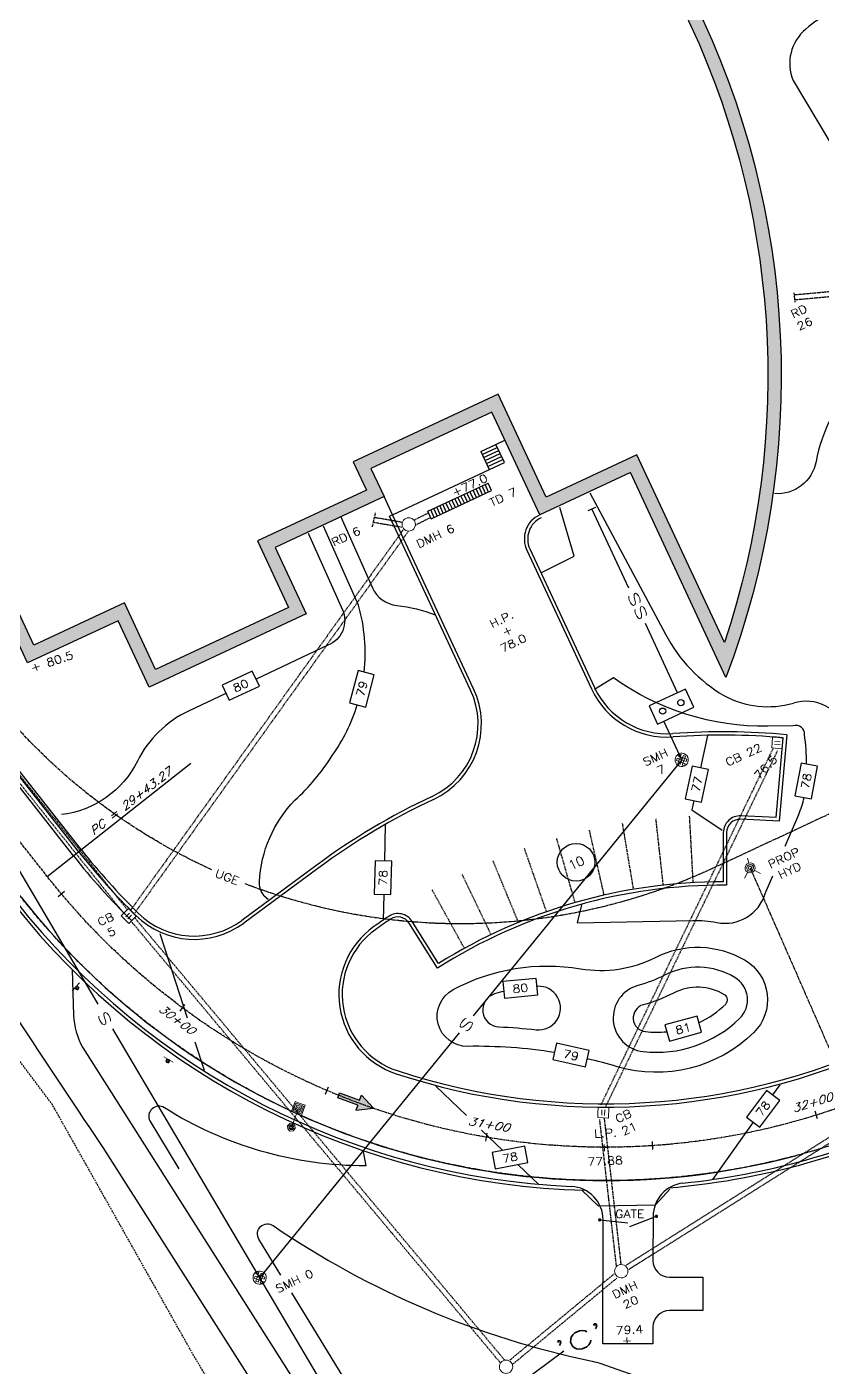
# Model space of a CAD drawing. Header units: feet. Extents: x 1024297 to 1030998, y 90489 to 94481.
# Drawn here: x 1025560.9 to 1025799.4, y 90834.5 to 91236.4 of the extents above; entities that cross this region are included whole.
import ezdxf
from ezdxf.enums import TextEntityAlignment as Align

# ---------------------------------------------------------------- set-up
doc = ezdxf.new("R2010")
doc.units = ezdxf.units.FT
doc.header["$MEASUREMENT"] = 0
for name, pattern in [('CENTER2', [1.125, 0.75, -0.125, 0.125, -0.125]), ('DASHED', [0.75, 0.5, -0.25]), ('HIDDEN', [0.375, 0.25, -0.125]), ('UTILITY', [1.08, 0.9, -0.06, 0, -0.06, 0, -0.06]), ('WATER', [1.14, 0.9, -0.06, 0, -0.06, 0, -0.06, 0, -0.06])]:
    doc.linetypes.add(name, pattern=pattern)
for name, color, linetype in [('LOW', 7, 'DASHED'), ('P1COL', 4, 'Continuous'), ('P1SWT', 4, 'Continuous'), ('P2SECT', 5, 'Continuous'), ('P2SWL', 5, 'Continuous'), ('P5PLL', 1, 'HIDDEN'), ('P5PML', 1, 'Continuous'), ('P6BLL', 6, 'CENTER2'), ('P6BUL', 6, 'Continuous'), ('P6CUL', 6, 'Continuous'), ('P6DRL', 6, 'HIDDEN'), ('P6TOS', 3, 'Continuous'), ('P6UTL', 6, 'UTILITY'), ('P6WTL', 6, 'WATER'), ('P7BUL', 3, 'Continuous'), ('P7COT', 3, 'Continuous'), ('P7DRS', 3, 'Continuous'), ('P7DRT', 3, 'Continuous'), ('P7DRT-RD', 3, 'Continuous'), ('P7EPL', 3, 'Continuous'), ('P7FCL', 3, 'CLF'), ('P7FCT', 3, 'Continuous'), ('P7MSS', 3, 'Continuous'), ('P7PLS-N', 3, 'Continuous'), ('P7SWS', 3, 'Continuous'), ('P7SWT', 3, 'Continuous'), ('P7TFA', 3, 'Continuous'), ('P7UTS', 3, 'Continuous'), ('P7WTS', 3, 'Continuous'), ('P7WTT', 3, 'Continuous'), ('STALBL', 3, 'Continuous'), ('STAPTS', 3, 'Continuous')]:
    doc.layers.add(name, color=color, linetype=linetype)
doc.styles.add('100', font='simplex.shx', dxfattribs={"width": 1.69, "height": 3.6})
doc.styles.add('60', font='simplex.shx', dxfattribs={"width": 1.15, "height": 2.4})
doc.styles.add('60S', font='simplex.shx', dxfattribs={"width": 1.15, "oblique": 22, "height": 2.4})
doc.styles.add('80', font='simplex.shx', dxfattribs={"width": 1.66, "height": 3.08})
doc.styles.add('80L', font='simplex.shx', dxfattribs={"height": 2.8})
doc.linetypes.add('CLF', pattern='A,0.28,-0.017891,["X",Standard,S=0.065,R=0,X=0,Y=-0.024733],-0.0663', length=0.364191)
doc.dimstyles.get("Standard").update_dxf_attribs({"dimtxt": 0.18, "dimasz": 0.18, "dimexe": 0.18, "dimexo": 0.0625, "dimgap": 0.09, "dimtad": 0, "dimtih": 1, "dimtoh": 1, "dimdec": 4, "dimzin": 0, "dimdsep": 46, "dimtxsty": 'Standard', "dimcen": 0.09, "dimadec": 0, "dimazin": 0, "dimtfac": 1, "dimtdec": 4, "dimtofl": 0, "dimtmove": 0, "dimatfit": 3, "dimfxl": 1, "dimtolj": 1, "dimtzin": 0, "dimarcsym": 0})

# ---------------------------------------------------------------- blocks, each defined once
blk = doc.blocks.new('DMH')
at = {"color": 0, "linetype": 'ByBlock', "lineweight": 0}
blk.add_lwpolyline([(0.05, 0), (0.049, 0.011), (0.045, 0.022), (0.039, 0.031), (0.031, 0.039), (0.021, 0.045), (0.011, 0.049), (0, 0.05), (-0.011, 0.049), (-0.022, 0.045), (-0.031, 0.039), (-0.039, 0.031), (-0.045, 0.022), (-0.049, 0.011), (-0.05, 0), (-0.049, -0.011), (-0.045, -0.022), (-0.039, -0.031), (-0.031, -0.039), (-0.022, -0.045), (-0.011, -0.049), (0, -0.05), (0.011, -0.049), (0.021, -0.045), (0.031, -0.039), (0.039, -0.031), (0.045, -0.022), (0.049, -0.011), (0.05, 0), (0.05, 0)], dxfattribs=at)
blk = doc.blocks.new('PHYD')
at = {"color": 0, "linetype": 'ByBlock', "lineweight": 0}
for points in [[(0.037, 0), (0.036, 0.012), (0.03, 0.022), (0.022, 0.03), (0.011, 0.036), (0, 0.038), (-0.012, 0.036), (-0.022, 0.03), (-0.03, 0.022), (-0.036, 0.012), (-0.038, 0), (-0.036, -0.011), (-0.03, -0.022), (-0.022, -0.03), (-0.012, -0.036), (0, -0.037), (0.011, -0.036), (0.022, -0.03), (0.03, -0.022), (0.036, -0.011), (0.037, 0), (0.037, 0)], [(0.025, 0), (0.023, 0.01), (0.017, 0.018), (0.01, 0.023), (0, 0.025), (-0.01, 0.023), (-0.018, 0.018), (-0.023, 0.01), (-0.025, 0), (-0.023, -0.01), (-0.018, -0.017), (-0.01, -0.023), (0, -0.025), (0.01, -0.023), (0.017, -0.017), (0.023, -0.01), (0.025, 0), (0.025, 0)], [(0.012, 0), (0.01, 0.006), (0.006, 0.011), (0, 0.013), (-0.006, 0.011), (-0.011, 0.006), (-0.013, 0), (-0.011, -0.006), (-0.006, -0.01), (0, -0.012), (0.006, -0.01), (0.01, -0.006), (0.012, 0), (0.012, 0)], [(0, 0.075), (0, 0.038)], [(-0.025, -0.025), (-0.063, -0.062)], [(0.062, -0.062), (0.025, -0.025)]]:
    blk.add_lwpolyline(points, dxfattribs=at)
blk = doc.blocks.new('SMH')
at = {"color": 0, "linetype": 'ByBlock', "lineweight": 0}
for points in [[(0.05, 0), (0.048, 0.013), (0.043, 0.025), (0.035, 0.036), (0.025, 0.043), (0.013, 0.049), (0, 0.05), (-0.013, 0.049), (-0.025, 0.043), (-0.036, 0.036), (-0.043, 0.025), (-0.048, 0.013), (-0.05, 0), (-0.048, -0.013), (-0.043, -0.025), (-0.036, -0.035), (-0.025, -0.043), (-0.013, -0.048), (0, -0.05), (0.013, -0.048), (0.025, -0.043), (0.035, -0.035), (0.043, -0.025), (0.048, -0.013), (0.05, 0), (0.05, 0)], [(0, 0.05), (-0.013, 0.038), (0.037, -0.012), (0.025, -0.025), (-0.025, 0.025), (-0.038, 0.013), (0.012, -0.037), (0, -0.05), (-0.013, -0.037), (0.037, 0.013), (0.025, 0.025), (-0.025, -0.025), (-0.038, -0.012), (0.012, 0.038), (0, 0.05), (0, 0.05)]]:
    blk.add_lwpolyline(points, dxfattribs=at)
blk = doc.blocks.new('CBB')
at = {"color": 0, "linetype": 'ByBlock', "lineweight": 0}
for points in [[(0.04, 0.041), (0.04, 0.08), (-0.041, 0.08), (-0.041, 0.001), (0.04, 0.001), (0.04, 0.041), (0.04, 0.041)], [(-0.011, 0.02), (-0.011, 0.061)], [(0.01, 0.061), (0.01, 0.02)]]:
    blk.add_lwpolyline(points, dxfattribs=at)
blk = doc.blocks.new('SIGN1')
at = {"color": 0, "linetype": 'ByBlock', "lineweight": 0}
for points in [[(-0.041, 0.014), (0.04, 0.014)], [(0.013, 0), (0.011, 0.007), (0.007, 0.012), (0, 0.014), (-0.007, 0.012), (-0.012, 0.007), (-0.014, 0), (-0.012, -0.007), (-0.007, -0.011), (0, -0.013), (0.007, -0.011), (0.011, -0.007), (0.013, 0), (0.013, 0)], [(0.007, 0), (0.005, 0.005), (0, 0.007), (-0.005, 0.005), (-0.007, 0), (-0.005, -0.005), (0, -0.007), (0.005, -0.005), (0.007, 0), (0.007, 0)]]:
    blk.add_lwpolyline(points, dxfattribs=at)
blk = doc.blocks.new('PLP1')
at = {"color": 0, "linetype": 'ByBlock', "lineweight": 0}
for points in [[(-0.001, 0.191), (0.039, 0.191), (0.039, 0.11), (-0.041, 0.11), (-0.041, 0.191), (-0.001, 0.191), (-0.001, 0.191)], [(-0.001, 0.181), (0.03, 0.181), (0.03, 0.122), (-0.032, 0.122), (-0.032, 0.181), (-0.001, 0.181), (-0.001, 0.181)], [(-0.001, 0.172), (0.018, 0.172), (0.018, 0.131), (-0.02, 0.131), (-0.02, 0.172), (-0.001, 0.172), (-0.001, 0.172)], [(-0.001, 0.16), (0.009, 0.16), (0.009, 0.141), (-0.011, 0.141), (-0.011, 0.16), (-0.001, 0.16), (-0.001, 0.16)], [(-0.001, 0.001), (-0.001, 0.151)], [(0.03, 0.001), (0.02, 0.022), (-0.001, 0.032), (-0.022, 0.022), (-0.032, 0.001), (-0.022, -0.02), (-0.001, -0.03), (0.02, -0.02), (0.03, 0.001), (0.03, 0.001)], [(0.018, 0.001), (0.012, 0.014), (-0.001, 0.02), (-0.014, 0.014), (-0.02, 0.001), (-0.014, -0.012), (-0.001, -0.018), (0.012, -0.012), (0.018, 0.001), (0.018, 0.001)], [(0.009, 0.001), (0.007, 0.009), (-0.001, 0.011), (-0.009, 0.009), (-0.011, 0.001), (-0.009, -0.007), (-0.001, -0.009), (0.007, -0.007), (0.009, 0.001), (0.009, 0.001)]]:
    blk.add_lwpolyline(points, dxfattribs=at)
blk = doc.blocks.new('CONID')
blk.add_lwpolyline([(-0.125, -0.0625), (0.125, -0.0625), (0.125, 0.0625), (-0.125, 0.0625)], close=True)
at = {"style": '60', "width": 1.15}
blk.add_attdef('CON', text='', height=0.06, dxfattribs=at).set_placement((0, 0), align=Align.MIDDLE)
blk = doc.blocks.new('LBL_TIC')
blk.add_line((0, -0.04165), (0, 0.04165))
blk = doc.blocks.new('STA_TIC')
blk.add_line((0, -0.04165), (0, 0.04165))
blk = doc.blocks.new('PSNUM')
blk.add_circle((0, 0), 0.141)
at = {"style": '80L'}
blk.add_attdef('??', text='', height=0.07, dxfattribs=at).set_placement((0, -0.04), align=Align.CENTER)
blk = doc.blocks.new('TF')
for p, q in [((0.001, -0.02), (0.001, 0.02)), ((0.001, 0.02), (0.161, 0.02)), ((0.161, 0.02), (0.161, 0.06)), ((0.161, 0.06), (0.281, 0)), ((0.161, -0.06), (0.281, 0)), ((0.161, -0.02), (0.001, -0.02)), ((0.161, -0.02), (0.161, -0.06))]:
    blk.add_line(p, q)
for points in [[(0.001, 0.02), (0.001, -0.02), (0.161, 0.02), (0.161, -0.02)], [(0.161, -0.06), (0.161, 0.06), (0.281, 0), (0.161, 0.06)]]:
    blk.add_solid(points)

msp = doc.modelspace()

# ---------------------------------------------------------------- hatches: boundary and pattern name
at = {"layer": 'P6BUL'}
h = msp.add_hatch(color=256, dxfattribs=at)
edge = h.paths.add_edge_path()
edge.add_line((1025895.77189, 91235.01205), (1025898.16707, 91229.87559))
edge.add_line((1025898.16707, 91229.87559), (1025861.00841, 91212.54822))
edge.add_line((1025861.00841, 91212.54822), (1025827.19895, 91285.05285))
edge.add_line((1025827.19895, 91285.05285), (1025757.11132, 91252.37045))
edge.add_line((1025757.11132, 91252.37045), (1025760.91034, 91244.22342))
edge.add_arc((1025532.56519, 91131.64573), 254.58838, -20.7880087, 26.2440103, ccw=False)
edge.add_line((1025770.57986, 91041.28944), (1025741.91456, 91102.76235))
edge.add_line((1025741.91456, 91102.76235), (1025714.72532, 91090.08381))
edge.add_line((1025714.72532, 91090.08381), (1025700.35633, 91120.89825))
edge.add_line((1025700.35633, 91120.89825), (1025664.10402, 91103.99354))
edge.add_line((1025664.10402, 91103.99354), (1025668.04846, 91095.53466))
edge.add_line((1025668.04846, 91095.53466), (1025635.42137, 91080.3204))
edge.add_line((1025635.42137, 91080.3204), (1025644.71897, 91060.38163))
edge.add_line((1025644.71897, 91060.38163), (1025597.59097, 91038.40548))
edge.add_line((1025597.59097, 91038.40548), (1025588.29336, 91058.34425))
edge.add_line((1025588.29336, 91058.34425), (1025561.10414, 91045.66571))
edge.add_line((1025561.10414, 91045.66571), (1025528.98434, 91114.54683))
edge.add_line((1025528.98434, 91114.54683), (1025532.60954, 91116.23729))
edge.add_line((1025532.60954, 91116.23729), (1025529.22859, 91123.48775))
edge.add_line((1025529.22859, 91123.48775), (1025525.60339, 91121.7973))
edge.add_line((1025525.60339, 91121.7973), (1025504.8951, 91166.20638))
edge.add_line((1025504.8951, 91166.20638), (1025525.28699, 91175.71527))
edge.add_line((1025525.28699, 91175.71527), (1025490.76342, 91249.75132))
edge.add_line((1025490.76342, 91249.75132), (1025482.68513, 91255.62054))
edge.add_line((1025482.68513, 91255.62054), (1025471.22893, 91239.85243))
edge.add_line((1025471.22893, 91239.85243), (1025365.65222, 91316.55841))
edge.add_line((1025365.65222, 91316.55841), (1025386.81248, 91345.68302))
edge.add_line((1025386.81248, 91345.68302), (1025391.66659, 91342.15631))
edge.add_line((1025391.66659, 91342.15631), (1025408.12457, 91364.80878))
edge.add_line((1025408.12457, 91364.80878), (1025403.27047, 91368.33549))
edge.add_line((1025403.27047, 91368.33549), (1025424.43074, 91397.46011))
edge.add_line((1025424.43074, 91397.46011), (1025515.42965, 91331.34553))
edge.add_arc((1025669.27955, 91043.64661), 326.25213, 105.8619875, 118.1360933, ccw=False)
edge.add_line((1025580.10796, 91357.476), (1025521.81319, 91482.48953))
edge.add_line((1025521.81319, 91482.48953), (1025553.08067, 91497.0698))
edge.add_line((1025553.08067, 91497.0698), (1025562.37827, 91477.13103))
edge.add_line((1025562.37827, 91477.13103), (1025603.61552, 91496.36028))
edge.add_line((1025603.61552, 91496.36028), (1025671.23446, 91351.351))
edge.add_line((1025671.23446, 91351.351), (1025763.95606, 91394.58779))
edge.add_line((1025763.95606, 91394.58779), (1025739.4442, 91447.15364))
edge.add_line((1025739.4442, 91447.15364), (1025761.19765, 91457.29744))
edge.add_line((1025761.19765, 91457.29744), (1025750.20958, 91480.86144))
edge.add_line((1025750.20958, 91480.86144), (1025846.30835, 91525.67304))
edge.add_line((1025846.30835, 91525.67304), (1025857.29642, 91502.10903))
edge.add_line((1025857.29642, 91502.10903), (1025879.04781, 91512.25187))
edge.add_line((1025879.04781, 91512.25187), (1025903.55967, 91459.68602))
edge.add_line((1025903.55967, 91459.68602), (1025996.29671, 91502.93002))
edge.add_line((1025996.29671, 91502.93002), (1025940.33687, 91622.93629))
edge.add_line((1025940.33687, 91622.93629), (1025952.11887, 91628.43033))
edge.add_line((1025952.11887, 91628.43033), (1025952.05687, 91628.56329))
edge.add_arc((1026296.33469, 92124.79385), 603.96357, 234.04158785, 235.24762769, ccw=False)
edge.add_line((1025941.68857, 91635.91951), (1025941.5445, 91636.02403))
edge.add_arc((1025977.65943, 91681.71434), 58.23996, 155.1747273, 231.6761391, ccw=False)
edge.add_line((1025924.80129, 91706.16653), (1025921.37932, 91713.50496))
edge.add_line((1025921.37932, 91713.50496), (1025947.34993, 91725.61526))
edge.add_line((1025947.34993, 91725.61526), (1025922.91151, 91778.02362))
edge.add_line((1025922.91151, 91778.02362), (1026062.78501, 91843.2477))
edge.add_line((1026062.78501, 91843.2477), (1026067.29294, 91833.58042))
edge.add_line((1026067.29294, 91833.58042), (1026134.35972, 91864.85417))
edge.add_line((1026134.35972, 91864.85417), (1026163.87256, 91801.56367))
edge.add_line((1026163.87256, 91801.56367), (1026190.15549, 91813.8196))
edge.add_line((1026190.15549, 91813.8196), (1026217.76655, 91754.6075))
edge.add_line((1026217.76655, 91754.6075), (1026191.48362, 91742.35157))
edge.add_line((1026191.48362, 91742.35157), (1026220.99646, 91679.06107))
edge.add_line((1026220.99646, 91679.06107), (1026153.92969, 91647.78732))
edge.add_line((1026153.92969, 91647.78732), (1026158.43761, 91638.12004))
edge.add_line((1026158.43761, 91638.12004), (1026116.36961, 91618.5034))
edge.add_line((1026116.36961, 91618.5034), (1026144.26248, 91558.68695))
edge.add_line((1026144.26248, 91558.68695), (1026211.63133, 91590.10156))
edge.add_line((1026211.63133, 91590.10156), (1026251.35744, 91504.90863))
edge.add_line((1026251.35744, 91504.90863), (1026113.59861, 91440.67063))
edge.add_line((1026113.59861, 91440.67063), (1026201.50321, 91252.15872))
edge.add_line((1026201.50321, 91252.15872), (1026170.23564, 91237.57841))
edge.add_line((1026170.23564, 91237.57841), (1026160.93804, 91257.51718))
edge.add_line((1026160.93804, 91257.51718), (1026119.70084, 91238.28796))
edge.add_line((1026119.70084, 91238.28796), (1026049.54619, 91388.73507))
edge.add_line((1026049.54619, 91388.73507), (1025946.83162, 91340.83848))
edge.add_line((1025946.83162, 91340.83848), (1025980.64108, 91268.33386))
edge.add_line((1025980.64108, 91268.33386), (1025943.48243, 91251.00649))
edge.add_line((1025943.48243, 91251.00649), (1025941.08725, 91256.14295))
edge.add_line((1025941.08725, 91256.14295), (1025939.87884, 91255.57946))
edge.add_arc((1025898.74365, 91287.7941), 52.24832, 268.0659361, 321.9340639, ccw=False)
edge.add_line((1025896.9803, 91235.57554), (1025895.77189, 91235.01205))
edge = h.paths.add_edge_path(flags=16)
edge.add_line((1025890.45619, 91236.94681), (1025892.85136, 91231.81035))
edge.add_line((1025892.85136, 91231.81035), (1025862.94317, 91217.86393))
edge.add_line((1025862.94317, 91217.86393), (1025829.1337, 91290.36855))
edge.add_line((1025829.1337, 91290.36855), (1025751.79561, 91254.30521))
edge.add_line((1025751.79561, 91254.30521), (1025757.30354, 91242.49343))
edge.add_arc((1025532.56519, 91131.64573), 250.58838, -18.5803441, 26.2538989, ccw=False)
edge.add_line((1025770.09235, 91051.79972), (1025743.84931, 91108.07806))
edge.add_line((1025743.84931, 91108.07806), (1025716.66008, 91095.39951))
edge.add_line((1025716.66008, 91095.39951), (1025702.29109, 91126.21395))
edge.add_line((1025702.29109, 91126.21395), (1025658.78831, 91105.9283))
edge.add_line((1025658.78831, 91105.9283), (1025662.73275, 91097.46942))
edge.add_line((1025662.73275, 91097.46942), (1025630.10567, 91082.25516))
edge.add_line((1025630.10567, 91082.25516), (1025639.40327, 91062.31639))
edge.add_line((1025639.40327, 91062.31639), (1025599.52572, 91043.72119))
edge.add_line((1025599.52572, 91043.72119), (1025590.22812, 91063.65996))
edge.add_line((1025590.22812, 91063.65996), (1025563.03889, 91050.98141))
edge.add_line((1025563.03889, 91050.98141), (1025534.30004, 91112.61208))
edge.add_line((1025534.30004, 91112.61208), (1025537.92524, 91114.30253))
edge.add_line((1025537.92524, 91114.30253), (1025531.16335, 91128.80346))
edge.add_line((1025531.16335, 91128.80346), (1025527.53815, 91127.113))
edge.add_line((1025527.53815, 91127.113), (1025510.2108, 91164.27162))
edge.add_line((1025510.2108, 91164.27162), (1025530.6027, 91173.78052))
edge.add_line((1025530.6027, 91173.78052), (1025493.95146, 91252.37934))
edge.add_line((1025493.95146, 91252.37934), (1025481.8002, 91261.20775))
edge.add_line((1025481.8002, 91261.20775), (1025470.34401, 91245.43964))
edge.add_line((1025470.34401, 91245.43964), (1025371.23942, 91317.44333))
edge.add_line((1025371.23942, 91317.44333), (1025387.69741, 91340.09581))
edge.add_line((1025387.69741, 91340.09581), (1025392.55151, 91336.5691))
edge.add_line((1025392.55151, 91336.5691), (1025413.71178, 91365.69371))
edge.add_line((1025413.71178, 91365.69371), (1025408.85768, 91369.22042))
edge.add_line((1025408.85768, 91369.22042), (1025425.31567, 91391.8729))
edge.add_line((1025425.31567, 91391.8729), (1025515.11471, 91326.63007))
edge.add_arc((1025669.27955, 91043.64661), 322.25213, 105.026245, 118.5808383, ccw=False)
edge.add_line((1025585.73199, 91354.88003), (1025527.12889, 91480.55478))
edge.add_line((1025527.12889, 91480.55478), (1025551.14591, 91491.7541))
edge.add_line((1025551.14591, 91491.7541), (1025560.44351, 91471.81533))
edge.add_line((1025560.44351, 91471.81533), (1025601.68076, 91491.04457))
edge.add_line((1025601.68076, 91491.04457), (1025669.2997, 91346.03529))
edge.add_line((1025669.2997, 91346.03529), (1025769.27177, 91392.65303))
edge.add_line((1025769.27177, 91392.65303), (1025744.75991, 91445.21889))
edge.add_line((1025744.75991, 91445.21889), (1025766.51336, 91455.36268))
edge.add_line((1025766.51336, 91455.36268), (1025755.52528, 91478.92669))
edge.add_line((1025755.52528, 91478.92669), (1025844.37359, 91520.35733))
edge.add_line((1025844.37359, 91520.35733), (1025855.36166, 91496.79333))
edge.add_line((1025855.36166, 91496.79333), (1025877.11305, 91506.93617))
edge.add_line((1025877.11305, 91506.93617), (1025901.62491, 91454.37032))
edge.add_line((1025901.62491, 91454.37032), (1026001.61242, 91500.99526))
edge.add_line((1026001.61242, 91500.99526), (1025945.65257, 91621.00153))
edge.add_line((1025945.65257, 91621.00153), (1025957.43457, 91626.49557))
edge.add_line((1025957.43457, 91626.49557), (1025955.22441, 91631.23529))
edge.add_arc((1026296.33469, 92124.79385), 599.96357, 234.04158757, 235.35070898, ccw=False)
edge.add_line((1025944.03736, 91639.15729), (1025943.96131, 91639.21245))
edge.add_arc((1025977.65943, 91681.71434), 54.23996, 153.239473, 231.5904444, ccw=False)
edge.add_line((1025929.22878, 91706.13656), (1025926.69502, 91711.57021))
edge.add_line((1025926.69502, 91711.57021), (1025952.66563, 91723.6805))
edge.add_line((1025952.66563, 91723.6805), (1025928.22722, 91776.08886))
edge.add_line((1025928.22722, 91776.08886), (1026060.85026, 91837.932))
edge.add_line((1026060.85026, 91837.932), (1026065.35818, 91828.26471))
edge.add_line((1026065.35818, 91828.26471), (1026132.42496, 91859.53846))
edge.add_line((1026132.42496, 91859.53846), (1026161.9378, 91796.24797))
edge.add_line((1026161.9378, 91796.24797), (1026188.22073, 91808.5039))
edge.add_line((1026188.22073, 91808.5039), (1026212.45084, 91756.54225))
edge.add_line((1026212.45084, 91756.54225), (1026186.16792, 91744.28632))
edge.add_line((1026186.16792, 91744.28632), (1026215.68076, 91680.99583))
edge.add_line((1026215.68076, 91680.99583), (1026148.61398, 91649.72208))
edge.add_line((1026148.61398, 91649.72208), (1026153.12191, 91640.0548))
edge.add_line((1026153.12191, 91640.0548), (1026111.0539, 91620.43816))
edge.add_line((1026111.0539, 91620.43816), (1026142.32772, 91553.37125))
edge.add_line((1026142.32772, 91553.37125), (1026209.69657, 91584.78586))
edge.add_line((1026209.69657, 91584.78586), (1026246.04174, 91506.84339))
edge.add_line((1026246.04174, 91506.84339), (1026108.28291, 91442.60539))
edge.add_line((1026108.28291, 91442.60539), (1026196.18751, 91254.09348))
edge.add_line((1026196.18751, 91254.09348), (1026172.1704, 91242.89411))
edge.add_line((1026172.1704, 91242.89411), (1026162.8728, 91262.83288))
edge.add_line((1026162.8728, 91262.83288), (1026121.6356, 91243.60366))
edge.add_line((1026121.6356, 91243.60366), (1026051.48095, 91394.05078))
edge.add_line((1026051.48095, 91394.05078), (1025941.51592, 91342.77324))
edge.add_line((1025941.51592, 91342.77324), (1025975.32538, 91270.26861))
edge.add_line((1025975.32538, 91270.26861), (1025945.41718, 91256.32219))
edge.add_line((1025945.41718, 91256.32219), (1025943.02201, 91261.45866))
edge.add_line((1025943.02201, 91261.45866), (1025937.30192, 91258.79133))
edge.add_arc((1025898.74365, 91287.7941), 48.24832, 266.9497608, 323.0502392, ccw=False)
edge.add_line((1025896.17628, 91239.61413), (1025890.45619, 91236.94681))

# ---------------------------------------------------------------- linework, layer by layer
at = {"layer": 'LOW', "flags": 128}
msp.add_lwpolyline([(1026487.64424, 91169.44968), (1026488.61773, 91163.77801), (1026468.8009, 91152.06254, 0.45465874), (1026457.87593, 91117.96527), (1026459.67091, 91110.59393, -0.363365429), (1026439.69164, 91070.08568), (1026369.21569, 91041.6, 0.236134721), (1026287.16659, 91003.88709, -0.009538501), (1026252.05097, 90961.79289, 0.354342766), (1026250.77494, 90923.43942, -0.291515451), (1026236.25851, 90874.78012), (1026014.47541, 90719.07804, -0.231757789), (1025985.83782, 90714.55567, 0.228009917), (1025905.26578, 90702.41924, -0.049992423), (1025859.59246, 90677.58879, 0.175705847), (1025804.02015, 90626.24006, -0.151561834), (1025793.19485, 90615.25015), (1025772.06094, 90604.13043, -0.395759783), (1025752.56832, 90609.5113), (1025701.27003, 90687.55635), (1025610.89123, 90838.15484), (1025568.5652, 90913.27002), (1025457.48726, 91061.06746), (1025427.61403, 91105.86659), (1025358.81497, 91199.74535), (1025325.12948, 91232.22364), (1025312.02279, 91255.36881), (1025303.89052, 91274.05691)], format="xyb", dxfattribs=at)
at = {"layer": 'P1COL'}
for p, q in [((1025668.38986, 90997.24724), (1025668.15144, 90986.25689)), ((1025667.93455, 90976.25923), (1025667.76552, 90968.46745))]:
    msp.add_line(p, q, dxfattribs=at)
at = {"layer": 'P1COL', "flags": 128}
for points in [[(1025830.34238, 91220.344), (1025826.93627, 91230.40725, 0.327755256), (1025811.24127, 91243.0652, 0.162593441), (1025794.50876, 91235.66224, 0.326172667), (1025790.68337, 91220.29431)], [(1025790.68337, 91220.29431), (1025808.616, 91190.32933, 0.401521764), (1025823.13077, 91186.28222), (1025831.09776, 91190.19705, 0.30788233), (1025836.35445, 91202.58157), (1025833.54847, 91210.87174)], [(1025870.65695, 91150.03906), (1025834.11811, 91142.9497, 0.308694921), (1025797.595, 91106.05419, -0.383121165), (1025785.11827, 91096.41969)], [(1025729.79748, 91096.63909), (1025752.41929, 91054.2739, 0.13889265), (1025769.96719, 91035.90414, 0.197232928), (1025790.81601, 91033.63192, 0.17137215)], [(1025662.05789, 91042.92591, 0.096350239), (1025660.39212, 91062.98713), (1025649.8847, 91086.65081)], [(1025655.08653, 91089.49042), (1025664.54777, 91068.22573, 0.268437676), (1025671.90167, 91062.89022, -0.068239458), (1025683.3877, 91060.0865, -2.326158162)], [(1025645.31646, 91084.61828), (1025655.55371, 91061.60945, -0.42809339), (1025651.17235, 91050.96118), (1025629.67137, 91040.80841)], [(1025794.77088, 91015.35143, 0.03160446), (1025794.13105, 91024.17412, 0.533884993), (1025790.73185, 91026.80465), (1025783.11247, 91026.70078, -0.159758794), (1025736.87811, 91041.16551), (1025731.18828, 91037.74584)], [(1025620.6287, 91036.53847), (1025609.44514, 91031.25759, 0.168149047), (1025594.07336, 91016.222, -0.252294659), (1025571.29474, 91000.19116)], [(1025633.28859, 90974.79353, -0.271757924), (1025630.68698, 90980.04263, -0.182634829), (1025641.2577, 91004.49, 0.070457212), (1025652.44603, 91017.88439, 0.081234183), (1025660.02547, 91033.1206, 0.081234183)], [(1025819.80082, 90997.49051), (1025806.67425, 91025.64053, 0.404340388), (1025790.81601, 91033.63192)], [(1025788.35103, 90990.70139), (1025792.3851, 91000.23808, 0.046882417), (1025793.99458, 91005.32408)], [(1025531.48111, 90994.82993), (1025524.84415, 90992.73638, 0.452216567), (1025524.06456, 90990.971), (1025538.94951, 90968.07272, 0.004106153), (1025583.71454, 90900.43056), (1025638.20318, 90814.8824)], [(1025727.22194, 90973.18611), (1025725.913, 90967.80487), (1025760.65161, 90968.46432, -0.056419173), (1025767.86822, 90967.85545, 0.385714344), (1025782.35519, 90976.527), (1025784.62384, 90981.89019)], [(1025719.15282, 90928.88811, 0.043493148), (1025693.15883, 90930.72163, -0.787926458), (1025688.76169, 90947.7547, -0.164698849), (1025726.95303, 90954.00799, 0.162422229), (1025749.43381, 90957.40351, -0.257461941), (1025776.30197, 90956.5424, -0.492308927), (1025778.91268, 90934.8596, -0.271872481), (1025737.99558, 90924.63983, 0.015531652), (1025728.97618, 90926.99185, 0.015531652)], [(1025574.5162, 90953.728), (1025574.88004, 90940.02038, 0.102139702), (1025577.59336, 90930.50188), (1025748.24594, 90661.80548, 0.440316328), (1025777.2981, 90656.6564), (1025841.29835, 90705.72803)], [(1025703.96374, 90947.2095, 0.013251917), (1025701.18871, 90946.43993, 0.842691194), (1025702.44296, 90936.5936, -0.018030843), (1025713.65982, 90935.69792, 1.089794751), (1025714.04915, 90948.73401, 0.000849233), (1025713.86488, 90948.72336, 0.000849233)], [(1025762.46981, 90937.81302, 0.083265179), (1025770.51032, 90943.42701, 0.492308927), (1025770.17338, 90946.22541, 0.257461941), (1025754.8892, 90946.71525, -0.051107411), (1025745.77937, 90943.18384, 0.825632739), (1025746.40226, 90935.13606, 0.054466617), (1025752.84232, 90935.1079, 0.054466617)], [(1025661.73894, 90899.08555), (1025662.58712, 90894.91617, -0.142604988), (1025602.17061, 90912.31851, 0.753312857), (1025597.76181, 90908.37456), (1025606.49763, 90894.00287)], [(1025637.13337, 90862.16375), (1025630.53334, 90872.94824, -0.807887101), (1025634.7815, 90876.99338)], [(1025634.7815, 90876.99338, 0.098527259), (1025730.48428, 90836.33688, -0.033261165), (1025733.04466, 90835.62332), (1025774.36053, 90821.08765)]]:
    msp.add_lwpolyline(points, format="xyb", dxfattribs=at)
for points in [[(1025715.0919, 91072.6695), (1025725.05539, 91077.68823), (1025720.76622, 91092.23672)], [(1025765.02797, 91023.95498), (1025762.98883, 91014.19283)], [(1025760.94412, 91004.40396), (1025760.37384, 91001.67384), (1025769.39133, 90995.55155)], [(1025600.82106, 90964.5166), (1025608.99965, 90939.2763)], [(1025611.3262, 90932.09624), (1025614.08811, 90923.57259)], [(1025683.58052, 90918.74681), (1025692.77379, 90909.96046)], [(1025786.73116, 90919.20602), (1025784.5591, 90916.15026)], [(1025778.76425, 90907.99779), (1025766.56693, 90890.83803)], [(1025697.2982, 90905.63632), (1025703.66931, 90899.54722)], [(1025708.11586, 90895.29749), (1025714.52147, 90889.17541)], [(1025727.34422, 90887.59851), (1025732.28821, 90882.90436), (1025749.47082, 90883.22869), (1025753.69628, 90887.95299)], [(1025683.00979, 90787.20141), (1025640.40504, 90856.81782)]]:
    msp.add_lwpolyline(points, dxfattribs=at)
msp.add_lwpolyline([(1025774.7115, 90939.14331, 0.492308927), (1025773.23767, 90951.38391, 0.257461941), (1025752.1615, 90952.05938, -0.051107411), (1025744.19236, 90948.97014, 0.825632739), (1025745.72452, 90929.17446, 0.225949293)], format="xyb", close=True, dxfattribs=at)
at = {"layer": 'P2SWL'}
for p, q in [((1025534.49076, 91024.14752), (1025582.24548, 90943.37887)), ((1025586.59852, 90936.01648), (1025683.00022, 90772.97006))]:
    msp.add_line(p, q, dxfattribs=at)
at = {"layer": 'P2SWL', "flags": 128}
for points in [[(1025729.27575, 91091.35189), (1025731.56136, 91092.41769)], [(1025741.47997, 91068.05294), (1025730.3762, 91091.86504)], [(1025756.0813, 91036.74028), (1025746.40602, 91057.48899)], [(1025757.31185, 91016.6106), (1025751.91766, 91028.17848)], [(1025757.31185, 91016.6106), (1025694.76356, 90939.90637)], [(1025690.59369, 90934.79277), (1025630.72835, 90861.37869)]]:
    msp.add_lwpolyline(points, dxfattribs=at)
at = {"layer": 'P5PLL'}
for p, q in [((1025751.79383, 90979.05771), (1025749.58787, 90998.93568)), ((1025760.76212, 90979.79836), (1025759.67718, 90999.76891)), ((1025734.05293, 90976.07126), (1025729.62935, 90995.57593)), ((1025742.88138, 90977.81403), (1025739.56135, 90997.53654)), ((1025725.33643, 90973.83491), (1025719.82329, 90993.06003)), ((1025708.34911, 90967.91129), (1025700.71255, 90986.39596)), ((1025716.75945, 90971.11205), (1025710.17418, 90989.99681)), ((1025700.13202, 90964.24277), (1025691.46832, 90982.26887)), ((1025692.13417, 90960.11808), (1025682.47074, 90977.6286))]:
    msp.add_line(p, q, dxfattribs=at)
at = {"layer": 'P5PML'}
msp.add_line((1025574.87836, 90987.87294), (1025431.03353, 91170.46128), dxfattribs=at)
for radius, end in [(203, 225.5773821), (223, 284.8403122)]:
    msp.add_arc((1025734.33835, 91113.49744), radius, 218.2313781, end, dxfattribs=at)
at = {"layer": 'P6BLL', "flags": 128}
msp.add_lwpolyline([(1026282.91228, 91653.54334), (1026340.35032, 91322.40312, -0.338677567), (1026228.94176, 91109.11531), (1025824.35604, 90920.45388, -0.348083339), (1025567.02299, 90981.6848), (1025370.83659, 91230.71249)], format="xyb", dxfattribs=at)
at = {"layer": 'P6BUL'}
msp.add_lwpolyline([(1025757.30354, 91242.49343, -0.198160608), (1025770.09235, 91051.79972), (1025743.84931, 91108.07806), (1025716.66008, 91095.39951), (1025702.29109, 91126.21395), (1025658.78831, 91105.9283), (1025662.73275, 91097.46942), (1025630.10567, 91082.25516), (1025639.40327, 91062.31639), (1025599.52572, 91043.72119), (1025590.22812, 91063.65996), (1025563.03889, 91050.98141), (1025534.30004, 91112.61208)], format="xyb", dxfattribs=at)
at = {"layer": 'P6CUL'}
for p, q in [((1025670.58417, 91090.09682), (1025669.67786, 91089.6742)), ((1025693.9951, 91037.52571), (1025669.67786, 91089.6742)), ((1025711.76687, 91079.86484), (1025731.15207, 91038.29314)), ((1025788.8596, 91024.11222), (1025786.52308, 90998.21706)), ((1025647.59648, 90984.8938), (1025625.41276, 90968.4982))]:
    msp.add_line(p, q, dxfattribs=at)
at = {"layer": 'P6CUL', "flags": 128}
msp.add_lwpolyline([(1025577.23473, 90989.7297), (1025477.25904, 91116.63307)], dxfattribs=at)
msp.add_lwpolyline([(1025786.52703, 90998.26078), (1025774.97911, 90998.81578, 0.42776568), (1025770.7871, 90994.8283), (1025770.75587, 90979.02851, 0.144768493), (1025684.06719, 90954.169), (1025675.59742, 90967.66279, 0.422608062), (1025669.98707, 90968.86204, 0.007511068), (1025665.56128, 90965.80734, 0.007511068)], format="xyb", dxfattribs=at)
at = {"layer": 'P6CUL'}
for centre, radius, start, end in [((1025718.10627, 91082.83334), 7, 114.9999993, 205.091921), ((1025752.90346, 91048.43598), 24, 205, 274.1414415), ((1025672.24371, 91027.38287), 24, 295.1155273, 25), ((1025769.44158, 90820.03395), 205, 84.5646762, 94.1414415), ((1025769.44158, 90820.03395), 205, 115.1155273, 126.4674709), ((1025734.33835, 91113.49744), 200, 218.2313781, 225.5773821), ((1025734.33835, 91113.49744), 226, 218.2313781, 268.4946667), ((1025611.14797, 90987.79886), 24, 225.5773821, 306.4674709), ((1025679.48936, 90946.26231), 24, 125.4742398, 251.8417885), ((1025734.33835, 91113.49744), 200, 251.8417885, 295.0000008), ((1025734.33835, 91113.49744), 226, 274.8729297, 295.0000008)]:
    msp.add_arc(centre, radius, start, end, dxfattribs=at)
at = {"layer": 'P6DRL'}
for p, q in [((1025790.95512, 91156.60014), (1025791.20863, 91153.81883)), ((1025809.99027, 91157.68609), (1025791.0138, 91155.95639)), ((1025810.10557, 91156.19038), (1025791.14996, 91154.46258)), ((1025664.5278, 91086.44737), (1025665.52596, 91090.77021)), ((1025676.92727, 91088.44279), (1025681.22347, 91090.58538)), ((1025664.89891, 91087.86979), (1025673.38799, 91086.39977)), ((1025665.15485, 91089.34779), (1025673.64393, 91087.87777)), ((1025677.59672, 91087.10047), (1025681.89292, 91089.24305)), ((1025673.987, 91085.85018), (1025592.1131, 90971.66339)), ((1025675.20942, 91084.98087), (1025593.33552, 90970.79408)), ((1025733.11478, 90913.19474), (1025784.70321, 91019.99446)), ((1025734.46546, 90912.54231), (1025786.05389, 91019.34203)), ((1025910.55009, 90971.96088), (1025740.67175, 90865.14093)), ((1025911.33968, 90970.68552), (1025741.46134, 90863.86557)), ((1025703.00748, 90835.7556), (1025592.16588, 90968.26953)), ((1025704.15805, 90836.71799), (1025593.31645, 90969.23192)), ((1025737.73529, 90864.97678), (1025732.7183, 90908.84677)), ((1025739.14255, 90865.49601), (1025734.12557, 90909.366)), ((1025705.75399, 90836.66421), (1025737.03936, 90862.50697)), ((1025706.70728, 90835.50609), (1025737.99265, 90861.34885))]:
    msp.add_line(p, q, dxfattribs=at)
at = {"layer": 'P6DRL', "flags": 128}
for points in [[(1025463.32881, 91131.35824), (1025591.02334, 90971.72371)], [(1025462.14237, 91130.44034), (1025589.84507, 90970.79545)]]:
    msp.add_lwpolyline(points, dxfattribs=at)
at = {"layer": 'P6UTL', "flags": 128}
for points in [[(1025616.4097, 90983.65005, -0.119566809), (1025549.64808, 91036.0581), (1025399.13685, 91227.10838)], [(1025844.90387, 91020.58832), (1025767.11263, 90984.31366, -0.203801931), (1025626.30951, 90979.49136)]]:
    msp.add_lwpolyline(points, format="xyb", dxfattribs=at)
at = {"layer": 'P6WTL'}
msp.add_line((1025777.83957, 90984.22142), (1025812.68017, 90904.71152), dxfattribs=at)
at = {"layer": 'P6WTL', "flags": 128}
msp.add_lwpolyline([(1026339.64238, 91384.99714), (1026350.2032, 91324.11216, -0.338677567), (1026233.16794, 91100.05223), (1025828.58222, 90911.3908, -0.348083339), (1025559.16781, 90975.49641), (1025451.23036, 91112.50598)], format="xyb", dxfattribs=at)
at = {"layer": 'P7BUL'}
for p, q in [((1025697.05029, 91109.05844), (1025701.58183, 91111.17153)), ((1025697.05029, 91109.05844), (1025699.586, 91103.62059)), ((1025697.47291, 91108.15213), (1025702.00445, 91110.26522)), ((1025697.89553, 91107.24583), (1025702.42707, 91109.35892)), ((1025698.31815, 91106.33952), (1025702.84968, 91108.45261)), ((1025698.74076, 91105.43321), (1025703.2723, 91107.5463)), ((1025699.16338, 91104.5269), (1025703.69492, 91106.63999)), ((1025670.58417, 91090.09682), (1025668.04846, 91095.53466))]:
    msp.add_line(p, q, dxfattribs=at)
msp.add_lwpolyline([(1025870.49471, 91216.97176), (1025861.00841, 91212.54822), (1025827.19895, 91285.05285), (1025757.11132, 91252.37045), (1025760.91034, 91244.22342, -0.208146057), (1025770.57986, 91041.28944), (1025741.91456, 91102.76235), (1025714.72532, 91090.08381), (1025700.35633, 91120.89825), (1025664.10402, 91103.99354), (1025668.04846, 91095.53466), (1025635.42137, 91080.3204), (1025644.71897, 91060.38163), (1025597.59097, 91038.40548), (1025588.29336, 91058.34425), (1025561.10414, 91045.66571), (1025528.98434, 91114.54683)], format="xyb", dxfattribs=at)
at = {"layer": 'P7DRS'}
for p, q in [((1025698.49649, 91096.49228), (1025697.43995, 91098.75805)), ((1025699.4028, 91096.9149), (1025698.34626, 91099.18067)), ((1025700.30911, 91097.33752), (1025699.25256, 91099.60329)), ((1025690.33972, 91092.68872), (1025689.28318, 91094.95449)), ((1025691.24603, 91093.11133), (1025690.18949, 91095.3771)), ((1025692.15234, 91093.53395), (1025691.09579, 91095.79972)), ((1025693.05865, 91093.95657), (1025692.0021, 91096.22234)), ((1025693.96495, 91094.37919), (1025692.90841, 91096.64496)), ((1025694.87126, 91094.80181), (1025693.81472, 91097.06758)), ((1025695.77757, 91095.22443), (1025694.72102, 91097.4902)), ((1025696.68388, 91095.64704), (1025695.62733, 91097.91281)), ((1025697.59019, 91096.06966), (1025696.53364, 91098.33543)), ((1025682.18295, 91088.88515), (1025681.12641, 91091.15092)), ((1025683.08926, 91089.30777), (1025682.03271, 91091.57354)), ((1025683.99557, 91089.73039), (1025682.93902, 91091.99616)), ((1025684.90188, 91090.15301), (1025683.84533, 91092.41878)), ((1025685.80818, 91090.57563), (1025684.75164, 91092.84139)), ((1025686.71449, 91090.99824), (1025685.65795, 91093.26401)), ((1025687.6208, 91091.42086), (1025686.56425, 91093.68663)), ((1025688.52711, 91091.84348), (1025687.47056, 91094.10925)), ((1025689.43342, 91092.2661), (1025688.37687, 91094.53187))]:
    msp.add_line(p, q, dxfattribs=at)
for points in [[(1025681.12641, 91091.15092), (1025699.25256, 91099.60329)], [(1025682.18295, 91088.88515), (1025700.30911, 91097.33752)]]:
    msp.add_lwpolyline(points, dxfattribs=at)
at = {"layer": 'P7EPL'}
for p, q in [((1025694.90141, 91037.94832), (1025670.58417, 91090.09682)), ((1025710.86089, 91079.44152), (1025730.24576, 91037.87053)), ((1025785.61725, 90999.30566), (1025787.774, 91023.20856)), ((1025648.19085, 90984.08961), (1025626.00713, 90967.694))]:
    msp.add_line(p, q, dxfattribs=at)
at = {"layer": 'P7EPL', "flags": 128}
msp.add_lwpolyline([(1025576.44921, 90989.11086), (1025478.52598, 91113.40896)], dxfattribs=at)
at = {"layer": 'P7EPL'}
msp.add_lwpolyline([(1025670.58417, 91090.09682), (1025704.11754, 91105.73369), (1025701.58183, 91111.17153), (1025704.30075, 91112.43939)], dxfattribs=at)
at = {"layer": 'P7EPL', "flags": 128}
for points in [[(1025785.61725, 90999.30566), (1025775.02712, 90999.81463, 0.42776568), (1025769.7871, 90994.83028), (1025769.75785, 90980.03363, 0.141559363), (1025684.38086, 90955.55027), (1025676.4444, 90968.19442, 0.422608062), (1025669.43146, 90969.69348, 0.007511068), (1025664.98094, 90966.62172, 0.007511068)], [(1025757.68795, 90889.71228, 0.383329203), (1025748.72574, 90879.79249), (1025748.69099, 90866.53676, 0.414213562), (1025753.67787, 90861.52367), (1025763.67783, 90861.49745), (1025763.65162, 90851.49749), (1025753.65165, 90851.5237, 0.414213562), (1025748.63856, 90846.53683), (1025748.62546, 90841.53685), (1025733.62551, 90841.57617), (1025733.72286, 90878.7111, 0.401800503), (1025724.17461, 90888.72711)]]:
    msp.add_lwpolyline(points, format="xyb", dxfattribs=at)
at = {"layer": 'P7EPL'}
for centre, radius, start, end in [((1025718.10627, 91082.83334), 8, 114.9999993, 205.0859842), ((1025672.24371, 91027.38287), 25, 295.1155273, 25), ((1025752.90346, 91048.43598), 25, 205, 274.1414415), ((1025769.44158, 90820.03395), 204, 84.8441689, 94.1414415), ((1025769.44158, 90820.03395), 204, 115.1155273, 126.4674709), ((1025734.33835, 91113.49744), 201, 218.2313781, 225.5773821), ((1025734.33835, 91113.49744), 225, 218.2313781, 267.410945), ((1025611.14797, 90987.79886), 25, 225.5773821, 306.4674709), ((1025679.48936, 90946.26231), 25, 125.4742398, 251.8417885), ((1025734.33835, 91113.49744), 201, 251.8417885, 295.0000008), ((1025734.33835, 91113.49744), 225, 275.9566514, 295.0000008)]:
    msp.add_arc(centre, radius, start, end, dxfattribs=at)
at = {"layer": 'P7FCL'}
for p, q in [((1025732.72286, 90878.71373), (1025741.19353, 90877.81276)), ((1025741.77089, 90876.74283), (1025749.72574, 90879.78987))]:
    msp.add_line(p, q, dxfattribs=at)
at = {"layer": 'P7FCL', "const_width": 0.5, "flags": 128}
for points in [[(1025732.48564, 90878.79263, 1), (1025732.96008, 90878.63482, 1)], [(1025749.48852, 90879.86877, 1), (1025749.96296, 90879.71096, 1)]]:
    msp.add_lwpolyline(points, format="xyb", close=True, dxfattribs=at)
at = {"layer": 'P7SWS'}
msp.add_lwpolyline([(1025760.96825, 91032.39884), (1025758.43254, 91037.83668), (1025747.55685, 91032.76526), (1025750.09256, 91027.32742)], close=True, dxfattribs=at)
for centre in [(1025757.056, 91033.76615), (1025751.61301, 91031.22804)]:
    msp.add_circle(centre, 0.93507, dxfattribs=at)
at = {"layer": 'STAPTS'}
msp.add_line((1025567.02299, 90981.6848), (1025610.05367, 91015.58478), dxfattribs=at)

# ---------------------------------------------------------------- block references
at = {"layer": 'P7COT'}
for p, xscale, yscale, zscale, rotation, values in [((1025625.05939, 91038.86782), 39.99999999995508, 40, 40, 25.00000000010015, {'CON': '80'}), ((1025661.38156, 91037.93402), 39.99999999999974, 39.99999999999974, 39.99999999999974, 75.28899301349475, {'CON': '79'}), ((1025761.86027, 91009.32118), 39.99999999999134, 40, 40, 77.89337852841292, {'CON': '77'}), ((1025794.64584, 91010.28876), 39.99999999999225, 40, 40, 79.45120652836691, {'CON': '78'}), ((1025667.73553, 90981.26514), 39.99999999999343, 40, 40, 88.68111868971792, {'CON': '78'}), ((1025708.89709, 90948.1475), 40.00000000004587, 40, 40, 5.434234863478099, {'CON': '80'}), ((1025757.77013, 90936.04183), 39.99999999995006, 40, 40, 15.24211372235058, {'CON': '81'}), ((1025724.10332, 90928.11245), 39.99999999994569, 40, 40, 347.3163851887572, {'CON': '79'}), ((1025781.73368, 90912.02055), 39.99999999999068, 40, 40, 53.40550221686322, {'CON': '78'})]:
    msp.add_blockref('CONID', p, dxfattribs=dict(at, xscale=xscale, yscale=yscale, zscale=zscale, rotation=rotation)).add_auto_attribs(values)
ref = msp.add_blockref('CONID', (1025705.82474, 90897.40956), dxfattribs=dict(at, xscale=39.99999999998172, yscale=40, zscale=40, rotation=10.6773956396539))
ref.add_attrib('CON', '78', dxfattribs={"layer": '0', "height": 2.4, "rotation": 10.6773956, "style": '60', "oblique": 360, "width": 1.15}).set_placement((1025705.82474, 90897.40956), align=Align.MIDDLE)
at = {"layer": 'P7DRS', "yscale": 40}
for name, p, xscale, zscale, rotation in [('DMH', (1025675.43841, 91087.19977), 40.00000000004214, 40, 24.99999999997301), ('CBB', (1025787.62624, 91021.5709), 39.99999999999891, 40, 85.61352502460261), ('CBB', (1025592.59901, 90970.98091), 40.00000000003607, 40.00000000000003, 134.8182972392713), ('CBB', (1025733.8306, 90912.49808), 39.99999999999351, 40, 177.9811564214178), ('DMH', (1025739.19471, 90863.33597), 40.00000000004214, 40, 24.99999999997301), ('DMH', (1025704.61978, 90834.683), 40.00000000004214, 40, 24.99999999997301)]:
    msp.add_blockref(name, p, dxfattribs=dict(at, xscale=xscale, zscale=zscale, rotation=rotation))
at = {"layer": 'P7MSS', "yscale": 40}
for p, xscale, zscale, rotation in [((1025575.99383, 90948.20877), 40.00000000001964, 40.00000000000001, 46.79306154026911), ((1025603.16593, 90926.30426), 39.99999999998434, 40, 329.2785926648696)]:
    msp.add_blockref('SIGN1', p, dxfattribs=dict(at, xscale=xscale, zscale=zscale, rotation=rotation))
at = {"layer": 'P7PLS-N', "xscale": 39.99999999994893, "yscale": 40, "zscale": 40, "rotation": 25.00000000008126}
msp.add_blockref('PSNUM', (1025725.61823, 90985.91254), dxfattribs=at).add_auto_attribs({'??': '10'})
at = {"layer": 'P7SWS', "xscale": 40.00000000004214, "yscale": 40, "zscale": 40, "rotation": 24.99999999997301}
for p in [(1025757.31185, 91016.6106), (1025630.72835, 90861.37869)]:
    msp.add_blockref('SMH', p, dxfattribs=at)
at = {"layer": 'P7TFA', "xscale": 40.0000000000006, "yscale": 40.0000000000006, "zscale": 40.0000000000006, "rotation": 339.7782943964751}
msp.add_blockref('TF', (1025654.37141, 90916.09819), dxfattribs=at)
at = {"layer": 'P7UTS', "xscale": 39.99999999996869, "yscale": 40, "zscale": 40, "rotation": 339.5607693331489}
msp.add_blockref('PLP1', (1025640.26655, 90906.46293), dxfattribs=at)
at = {"layer": 'P7WTS', "xscale": 39.99999999994722, "yscale": 40, "zscale": 40, "rotation": 16.48162221954916}
msp.add_blockref('PHYD', (1025777.83957, 90984.22142), dxfattribs=at)
at = {"layer": 'STALBL', "yscale": 28.81152460984595, "zscale": 28.81152460984394}
for name, p, xscale, rotation in [('STA_TIC', (1025571.27341, 90976.46158), 28.8115246098121, 310.0428871640823), ('LBL_TIC', (1025607.61898, 90942.29229), 28.81152460981731, 323.4926006648384), ('STA_TIC', (1025650.91526, 90917.51379), 28.81152460984698, 336.9423141655903), ('LBL_TIC', (1025797.64887, 90910.12394), 28.81152460980586, 17.29145466778681), ('LBL_TIC', (1025698.78738, 90903.48522), 28.81152460987793, 350.3920276663237), ('STA_TIC', (1025748.60952, 90900.97606), 28.81152460981938, 3.841741167045417)]:
    msp.add_blockref(name, p, dxfattribs=dict(at, xscale=xscale, rotation=rotation))

# ---------------------------------------------------------------- texts
at = {"layer": 'P1SWT', "style": '80', "width": 1.66}
for s, rotation, p in [('SS', 295.2844039, (1025744.07728, 91062.75162)), ('S', 300.712383, (1025584.26131, 90939.04175)), ('S', 51.3446257, (1025692.7057, 90937.22323))]:
    msp.add_text(s, height=3.08, rotation=rotation, dxfattribs=at).set_placement(p, align=Align.MIDDLE)
at = {"layer": 'P2SECT', "style": '100', "width": 1.69}
msp.add_text("'C'", height=5.296353, rotation=25, dxfattribs=at).set_placement((1025727.98827, 90840.27649), align=Align.CENTER)
at = {"layer": 'P6TOS', "style": '60', "width": 1.15}
for s, rotation, p in [('+77.0', 25, (1025689.08857, 91095.44442)), ('+ 80.5', 18.050496, (1025562.51081, 91042.91503)), ('76.5', 46.5378761, (1025780.54419, 91010.54643))]:
    msp.add_text(s, height=2.4, rotation=rotation, dxfattribs=at).set_placement(p)
for s, rotation, p in [('H.P.', 25.9744598, (1025703.27036, 91058.75136)), ('+', 25.9744598, (1025704.98955, 91055.31606)), ('78.0', 25.9744598, (1025706.79149, 91051.61737)), ('L.P.', 2.7814823, (1025734.45441, 90904.7046)), ('77.88', 2.7814823, (1025734.33595, 90896.38809)), ('+', 2.7814823, (1025734.1363, 90900.49753)), ('79.4', 2.7814823, (1025741.64743, 90845.75161)), ('+', 2.7814823, (1025740.92285, 90842.61673))]:
    msp.add_text(s, height=2.4, rotation=rotation, dxfattribs=at).set_placement(p, align=Align.MIDDLE)
at = {"layer": 'P6UTL', "style": '60', "width": 1.15}
msp.add_text('UGE', height=2.4, rotation=339.4850675, dxfattribs=at).set_placement((1025620.97573, 90981.47406), align=Align.MIDDLE)
at = {"layer": 'P7DRT', "style": '60', "width": 1.15}
for s, p in [('TD 7', (1025704.25014, 91094.31454)), ('CB', (1025585.04445, 90967.71098)), ('5', (1025586.78322, 90963.98217)), ('CB', (1025740.31491, 90908.72782)), ('21', (1025742.05368, 90904.99901)), ('DMH', (1025740.77177, 90856.6853)), ('20', (1025742.51054, 90852.95649))]:
    msp.add_text(s, height=2.4, rotation=25, dxfattribs=at).set_placement(p, align=Align.CENTER)
for s, p in [('DMH 6', (1025678.43663, 91080.02385)), ('CB 22', (1025771.1143, 91014.58473))]:
    msp.add_text(s, height=2.4, rotation=25, dxfattribs=at).set_placement(p)
at = {"layer": 'P7DRT-RD', "style": '60', "width": 1.15}
for s, p in [('RD', (1025792.95864, 91149.98137)), ('26', (1025794.69741, 91146.25256))]:
    msp.add_text(s, height=2.4, rotation=25, dxfattribs=at).set_placement(p, align=Align.CENTER)
msp.add_text('RD 6', height=2.4, rotation=25, dxfattribs=at).set_placement((1025652.94044, 91080.52995))
at = {"layer": 'P7FCT', "style": '60', "width": 1.15}
msp.add_text('GATE', height=2.4, rotation=359.9159979, dxfattribs=at).set_placement((1025737.34848, 90879.30796))
at = {"layer": 'P7SWT', "style": '60', "width": 1.15}
for s, p in [('SMH', (1025749.90986, 91016.31567)), ('7', (1025751.64863, 91012.58686))]:
    msp.add_text(s, height=2.4, rotation=25, dxfattribs=at).set_placement(p, align=Align.CENTER)
msp.add_text('SMH 0', height=2.4, rotation=25, dxfattribs=at).set_placement((1025636.19041, 90856.71336))
at = {"layer": 'P7WTT', "style": '60', "width": 1.15}
for s, p in [('PROP', (1025788.44572, 90986.10088)), ('HYD', (1025790.18449, 90982.37207))]:
    msp.add_text(s, height=2.4, rotation=25, dxfattribs=at).set_placement(p, align=Align.CENTER)
at = {"layer": 'STALBL', "style": '60S', "oblique": 22, "width": 1.15}
for s, rotation, p in [('30+00', 323.4926007, (1025604.79542, 90937.25448)), ('32+00', 17.2914547, (1025797.0544, 90912.03355)), ('31+00', 350.3920277, (1025699.1212, 90905.45717))]:
    msp.add_text(s, height=2.4, rotation=rotation, dxfattribs=at).set_placement(p, align=Align.BOTTOM_CENTER)
at = {"layer": 'STAPTS', "style": '60S', "oblique": 22, "width": 1.15}
msp.add_text('PC = 29+43.27', height=2.4, rotation=38.2313781, dxfattribs=at).set_placement((1025581.35893, 90993.29343), align=Align.BOTTOM_LEFT)

# ---------------------------------------------------------------- leaders
at = {"layer": 'P2SECT'}
msp.add_leader([(1025721.92164, 90839.31097), (1025708.63006, 90829.45271)], dimstyle='Standard', override={"dimasz": 0.2}, dxfattribs=at)

doc.saveas('drawing.dxf')
